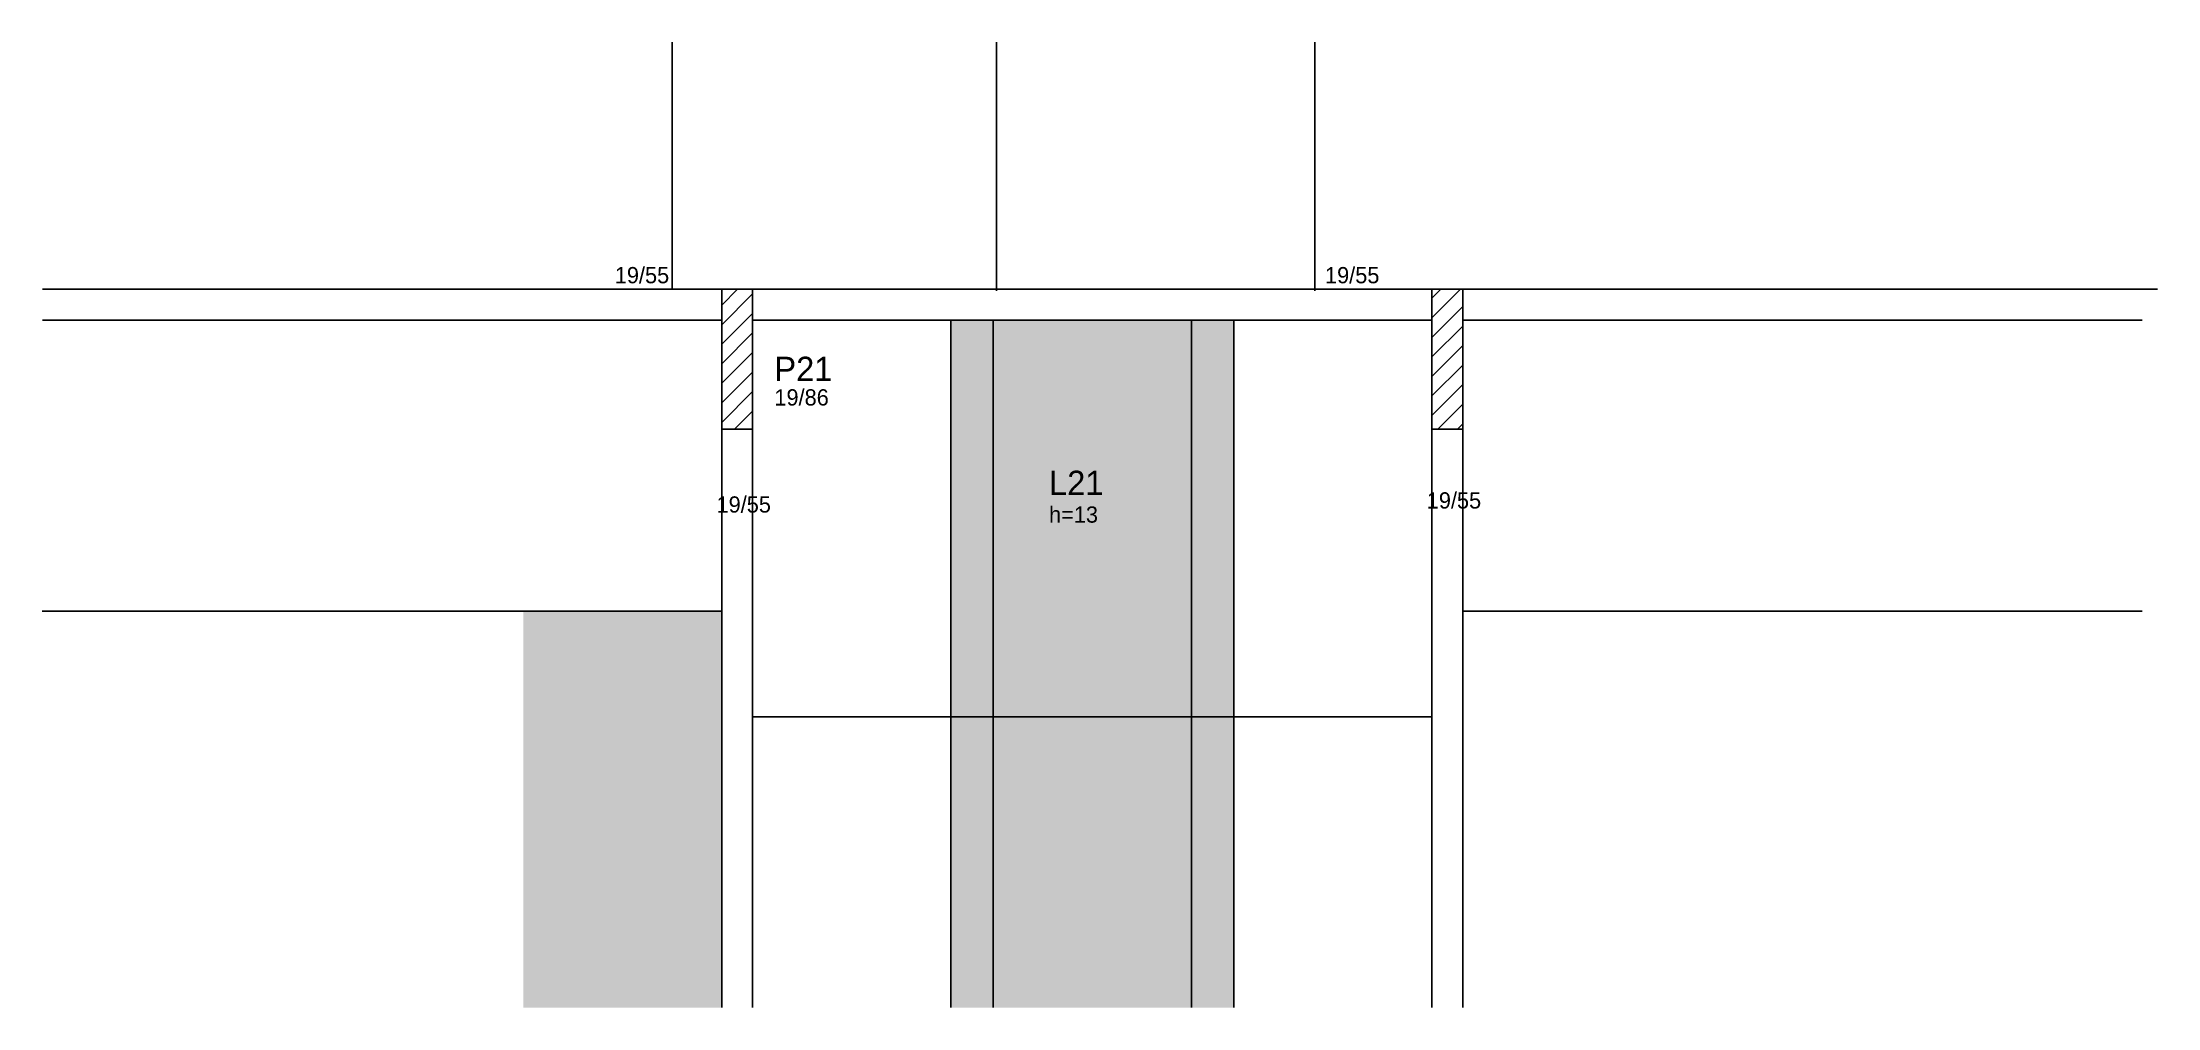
# Model space of a CAD drawing. Header units: metres. Extents: x 4508 to 5810, y 1686 to 2280.
import ezdxf

# ---------------------------------------------------------------- set-up
doc = ezdxf.new("R2010")
doc.units = ezdxf.units.M
for name, color, linetype in [('3', 7, 'Continuous'), ('4', 7, 'Continuous'), ('7', 7, 'Continuous'), ('Hachura', 7, 'Continuous'), ('Painéis', 7, 'Continuous'), ('REAPROVEITAMENTO', 7, 'Continuous')]:
    doc.layers.add(name, color=color, linetype=linetype)

msp = doc.modelspace()

# ---------------------------------------------------------------- hatches: boundary and pattern name
at = {"layer": 'Hachura'}
h = msp.add_hatch(color=7, dxfattribs=at)
h.dxf.hatch_style = 1
h.paths.add_polyline_path([(5067.5, 1686), (5093.5, 1686), (5093.5, 1686), (5093.5, 2109), (5093.5, 2109), (5067.5, 2109), (5067.5, 2109), (5067.5, 1686)])
h = msp.add_hatch(color=7, dxfattribs=at)
h.dxf.hatch_style = 1
h.paths.add_polyline_path([(5215.5, 1686), (5241.5, 1686), (5241.5, 1686), (5241.5, 2109), (5241.5, 2109), (5215.5, 2109), (5215.5, 2109), (5215.5, 1686)])
at = {"layer": 'REAPROVEITAMENTO'}
h = msp.add_hatch(color=7, dxfattribs=at)
h.dxf.hatch_style = 1
h.paths.add_polyline_path([(5215.5, 1686), (5093.5, 1686), (5093.5, 1686), (5093.5, 2109), (5093.5, 2109), (5215.5, 2109), (5215.5, 2109), (5215.5, 1686)])
h = msp.add_hatch(color=7, dxfattribs=at)
h.dxf.hatch_style = 1
h.paths.add_polyline_path([(4926.5, 1686), (4804.5, 1686), (4804.5, 1686), (4804.5, 1930), (4804.5, 1930), (4926.5, 1930), (4926.5, 1930), (4926.5, 1686)])

# ---------------------------------------------------------------- linework, layer by layer
at = {"layer": '3', "color": 7, "lineweight": 25}
for p, q in [((4926.5, 2118.2), (4936.3, 2128)), ((4926.5, 2106.2), (4945.5, 2125.2)), ((5363.5, 2110.5), (5381.1, 2128)), ((5363.5, 2122.5), (5369, 2128)), ((4926.5, 2094.2), (4945.5, 2113.2)), ((5363.5, 2098.4), (5382.5, 2117.4)), ((4926.5, 2082.2), (4945.5, 2101.2)), ((5363.5, 2086.4), (5382.5, 2105.4)), ((4926.5, 2070.2), (4945.5, 2089.2)), ((5363.5, 2074.4), (5382.5, 2093.4)), ((4926.5, 2058.1), (4945.5, 2077.1)), ((5363.5, 2062.4), (5382.5, 2081.4)), ((4926.5, 2046.1), (4945.5, 2065.1)), ((5363.5, 2050.4), (5382.5, 2069.4)), ((5367.2, 2042), (5382.5, 2057.3)), ((4934.4, 2042), (4945.5, 2053.1)), ((5379.2, 2042), (5382.5, 2045.3))]:
    msp.add_line(p, q, dxfattribs=at)
for points in [[(4926.5, 2128), (4508.5, 2128)], [(5363.5, 2128), (4945.5, 2128)], [(5810, 2128), (5382.5, 2128)], [(4508.5, 2109), (4926.5, 2109)], [(4945.5, 2109), (5363.5, 2109)], [(5382.5, 2109), (5800.5, 2109)], [(4926.5, 2042), (4926.5, 1686)], [(4945.5, 1686), (4945.5, 2042)], [(5363.5, 2042), (5363.5, 1686)], [(5382.5, 1686), (5382.5, 2042)]]:
    msp.add_lwpolyline(points, dxfattribs=at)
at = {"layer": '7', "color": 7, "lineweight": 25}
for points in [[(4926.5, 2042), (4945.5, 2042), (4945.5, 2128), (4926.5, 2128), (4926.5, 2042)], [(5363.5, 2042), (5382.5, 2042), (5382.5, 2128), (5363.5, 2128), (5363.5, 2042)]]:
    msp.add_lwpolyline(points, dxfattribs=at)
at = {"layer": 'Painéis', "color": 7, "lineweight": 25}
for p, q in [((4896, 2280), (4896, 2128)), ((5095.5, 2280), (5095.5, 2127.1)), ((5291.5, 2280), (5291.5, 2127.1)), ((5067.5, 2109), (5067.5, 1686)), ((5093.5, 2109), (5093.5, 1686)), ((5215.5, 2109), (5215.5, 1686)), ((5241.5, 2109), (5241.5, 1686)), ((4926.4, 1930), (4508.4, 1930)), ((5800.4, 1930), (5382.4, 1930)), ((5363.4, 1865), (4945.4, 1865))]:
    msp.add_line(p, q, dxfattribs=at)

# ---------------------------------------------------------------- texts
at = {"layer": '3', "color": 7, "lineweight": 25}
for s, p in [('19/55', (4860.7, 2131.7)), ('19/55', (5297.7, 2131.7)), ('19/86', (4958.9, 2056.5)), ('19/55', (4923.3, 1990.6)), ('h=13', (5127.9, 1984.4)), ('19/55', (5360.3, 1993.1))]:
    msp.add_text(s, height=10, dxfattribs=at).set_placement(p)
at = {"layer": '4', "color": 7, "lineweight": 25}
for s, p in [('P21', (4958.9, 2071.5)), ('L21', (5127.9, 2001.4))]:
    msp.add_text(s, height=15, dxfattribs=at).set_placement(p)

doc.saveas('drawing.dxf')
